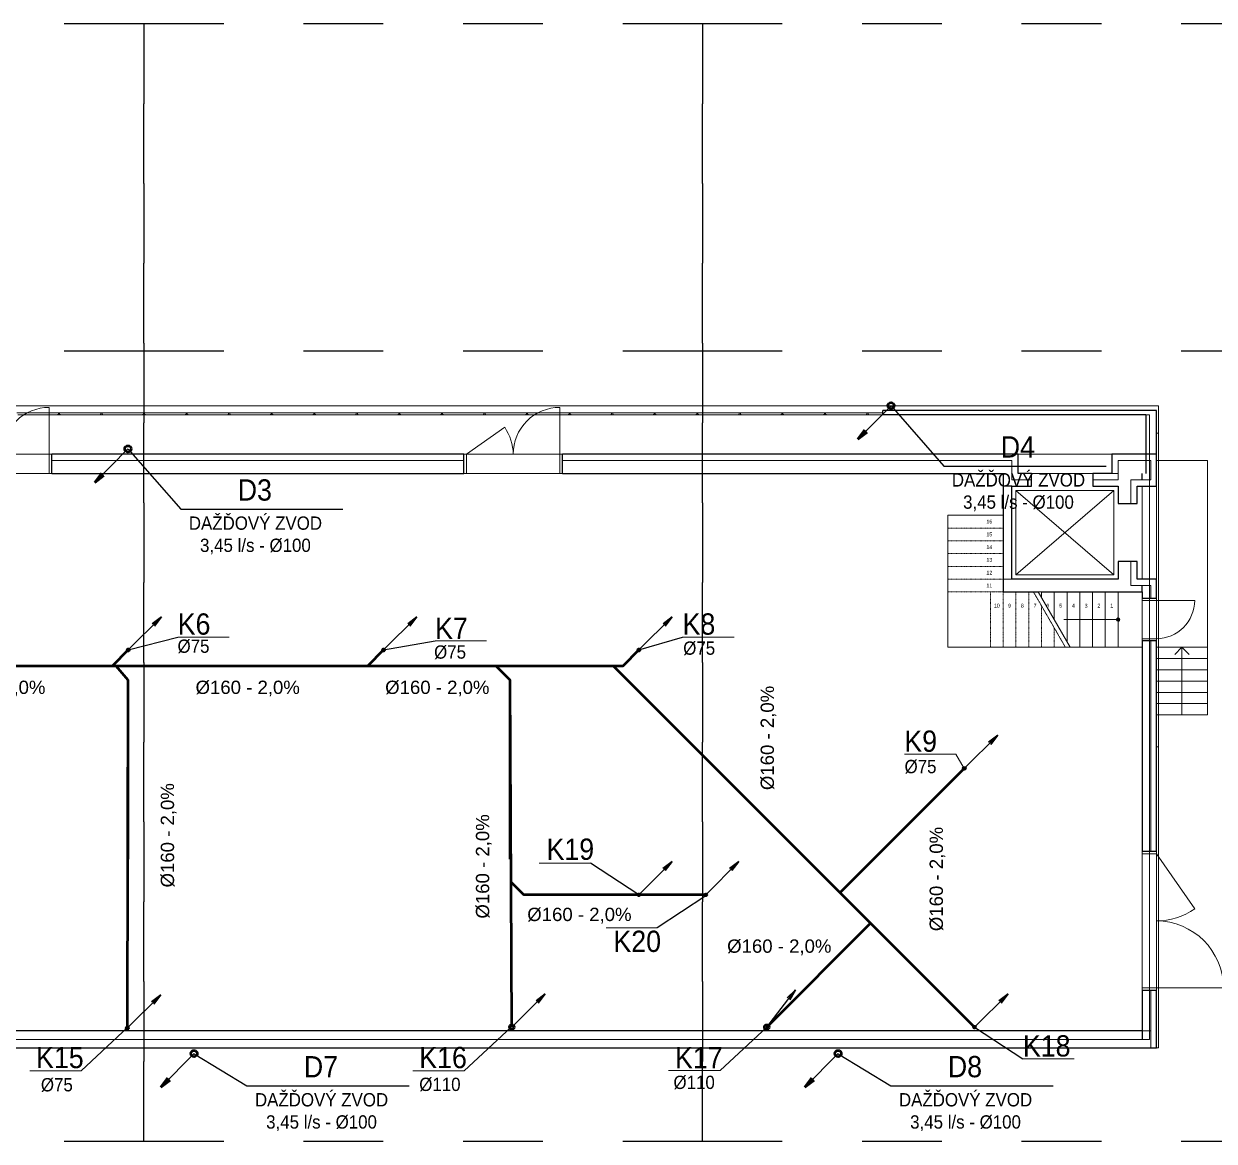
# Model space of a CAD drawing. Header units: millimetres. Extents: x 2377 to 264466, y -28213 to 61616.
# Drawn here: x 38992 to 66965, y -28213 to -1963 of the extents above; entities that cross this region are included whole.
import ezdxf
from ezdxf.lldxf.tags import DXFTag

# ---------------------------------------------------------------- set-up
doc = ezdxf.new("R2010")
doc.units = ezdxf.units.MM
for name, pattern in [('ACAD_ISO04W100', [30.5, 24, -3, 0.5, -3]), ('Bodkočiarkovaná 3mm', [5, 3, -1, 0, -1]), ('Čiark_ s dvoma bodkami 3mm', [6, 3, -1, 0, -1, 0, -1]), ('Čiarkovaná 3mm', [6, 3, -3])]:
    doc.linetypes.add(name, pattern=pattern)
doc.layers.get('0').update_dxf_attribs({"color": 8})
for name, color, linetype, lineweight in [('01_Plná_0_18mm_čierna', 8, 'Continuous', 9), ('_Above_ Cut Marks', 10, 'Čiark_ s dvoma bodkami 3mm', 9), ('_Above_ Nosing Lines', 10, 'Čiark_ s dvoma bodkami 3mm', 9), ('_Above_ Outlines', 10, 'Čiark_ s dvoma bodkami 3mm', 9), ('_Above_ Riser Lines', 10, 'Čiark_ s dvoma bodkami 3mm', 9), ('Common Edges', 8, 'Continuous', 20), ('Cut Marks', 250, 'Continuous', 20), ('Doors', 8, 'Continuous', 20), ('Dvere - nad rovinou rezu', 8, 'Bodkočiarkovaná 3mm', 9), ('Floors', 8, 'Continuous', 20), ('Frame_Mullion', 8, 'Continuous', 20), ('Nad rovinou rezu', 8, 'Bodkočiarkovaná 3mm', 9), ('Nosing Lines', 8, 'Continuous', 20), ('Outlines', 8, 'Continuous', 20), ('Plan Swing', 8, 'Continuous', 9), ('Rails', 8, 'Continuous', 9), ('Riser Lines', 8, 'Čiark_ s dvoma bodkami 3mm', 9), ('Roofs', 7, 'Continuous', 9), ('Stair Tread_Riser Numbers', 8, 'Continuous', 9), ('Supports', 8, 'Continuous', 9), ('Up Arrows', 8, 'Continuous', 9), ('Walls', 8, 'Continuous', 25), ('ZTI- PRÍVOD STUDENEJ VODY', 5, 'ACAD_ISO04W100', 50), ('ZTI-popis', 7, 'Continuous', 20), ('ZTI_KANAL', 30, 'Continuous', 50), ('ZTI_pluvia', 4, 'Continuous', 50), ('ZTI_S_KANAL', 30, 'Continuous', 50)]:
    doc.layers.add(name, color=color, linetype=linetype, lineweight=lineweight)
for name, color, linetype in [('_60992', 7, 'Continuous'), ('IS_Popisy_úseků_Vodovod', 7, 'SOLID'), ('ZT_SMER STUPANIA', 4, 'Continuous'), ('ZTI_popis Pluvia 150', 7, 'Continuous')]:
    doc.layers.add(name, color=color, linetype=linetype)
doc.layers.add('NETLAC', color=240, linetype='Čiarkovaná 3mm', plot=False, transparency=0.1)
doc.styles.add('Arial', font='arial.ttf', dxfattribs={"height": 89.296875})
doc.styles.add('Simplex', font='simplex.shx', dxfattribs={"width": 0.7})
doc.styles.add('Style-Arial', font='arial.ttf')
tags = doc.linetypes.add('SOLID', pattern=[10, 10, 0]).pattern_tags.tags
tags[6:7] = [DXFTag(74, 4), DXFTag(75, 0), DXFTag(340, '0'), DXFTag(46, 0.0), DXFTag(50, 0.0), DXFTag(44, 0.0), DXFTag(45, 0.0)]
tags[4:5] = [DXFTag(74, 4), DXFTag(75, 0), DXFTag(340, '0'), DXFTag(46, 0.0), DXFTag(50, 0.0), DXFTag(44, 0.0), DXFTag(45, 0.0)]

# ---------------------------------------------------------------- blocks, each defined once
blk = doc.blocks.new('netlac')
at = {"layer": 'NETLAC', "ltscale": 500}
for p, q in [((83851, 26406), (73351, 26406)), ((73351, 26406), (73351, 5406)), ((83851, 5406), (83851, 26406)), ((83851, 20256), (73351, 20256)), ((73351, 5406), (83851, 5406))]:
    blk.add_line(p, q, dxfattribs=at)
blk = doc.blocks.new('Railing - Railing-4719465-1NP _PRAC_')
at = {"layer": 'Rails'}
for p, q in [((24912, -532), (23938, -532)), ((25912, -532), (24938, -532)), ((26912, -532), (25938, -532)), ((27912, -532), (26938, -532)), ((28912, -532), (27938, -532)), ((29912, -532), (28938, -532)), ((30912, -532), (29938, -532)), ((31912, -532), (30938, -532)), ((32912, -532), (31938, -532)), ((33912, -532), (32938, -532)), ((34912, -532), (33938, -532)), ((35912, -532), (34938, -532)), ((36912, -532), (35938, -532)), ((37912, -532), (36938, -532)), ((38912, -532), (37938, -532)), ((39912, -532), (38938, -532)), ((40912, -532), (39938, -532)), ((41912, -532), (40938, -532)), ((42912, -532), (41938, -532)), ((43912, -532), (42938, -532)), ((44282, -532), (43938, -532))]:
    blk.add_line(p, q, dxfattribs=at)
blk = doc.blocks.new('Stlpik_montovany_na_celo - Stlpik_montovany_na_celo-3233943-1NP _PRAC_')
at = {"layer": 'Supports'}
for p, q in [((-35, 25), (-35, 20)), ((-35, 25), (35, 25)), ((-35, 20), (-13, 20)), ((-13, -25), (-13, 20)), ((13, 20), (35, 20)), ((13, 20), (13, -25)), ((35, 20), (35, 25)), ((13, -25), (-13, -25))]:
    blk.add_line(p, q, dxfattribs=at)
blk = doc.blocks.new('Dvere 1-kridlové obložkové plné - 900x2100-4961961-1NP _PRAC_')
at = {"layer": 'Dvere - nad rovinou rezu'}
for p, q in [((-500, 165), (500, 165)), ((-500, -165), (500, -165))]:
    blk.add_line(p, q, dxfattribs=at)
at = {"layer": 'Frame_Mullion'}
for p, q in [((-500, 165), (-450, 165)), ((-450, 165), (-450, -165)), ((450, 165), (500, 165)), ((450, -165), (450, 165)), ((-450, -165), (-500, -165)), ((500, -165), (450, -165))]:
    blk.add_line(p, q, dxfattribs=at)
at = {"layer": 'Plan Swing'}
blk.add_line((450, -165), (450, -1065), dxfattribs=at)
blk.add_arc((450, -165), 900, 180, 270, dxfattribs=at)
blk = doc.blocks.new('CS_Otvor v stene hranatý - CS_Otvor v stene hranatý-4965491-1NP _PRAC_')
at = {"layer": 'Nad rovinou rezu'}
for p, q in [((-1100, 225), (1100, 225)), ((-1100, -225), (1100, -225))]:
    blk.add_line(p, q, dxfattribs=at)
blk = doc.blocks.new('Dvere 2-krídlové obložkové - 2200x2100mm-4959085-1NP _PRAC_')
at = {"layer": 'Doors'}
blk.add_line((1100, -225), (199, -856), dxfattribs=at)
blk.add_arc((1100, -225), 1100, 180, 215, dxfattribs=at)
at = {"layer": 'Frame_Mullion'}
for p, q in [((-1100, 225), (-1160, 225)), ((-1100, -225), (-1100, 225)), ((1160, 225), (1100, 225)), ((1100, 225), (1100, -225)), ((-1160, -225), (-1100, -225)), ((1100, -225), (1160, -225))]:
    blk.add_line(p, q, dxfattribs=at)
at = {"layer": 'Nad rovinou rezu'}
for p, q in [((-1160, 225), (1160, 225)), ((-1160, -225), (1160, -225))]:
    blk.add_line(p, q, dxfattribs=at)
at = {"layer": 'Plan Swing'}
blk.add_line((-1100, -225), (-1100, -1325), dxfattribs=at)
blk.add_arc((-1100, -225), 1100, 270, 0, dxfattribs=at)
blk = doc.blocks.new('CS_Otvor v stene hranatý - CS_Otvor v stene hranatý-4962783-1NP _PRAC_')
at = {"layer": 'Nad rovinou rezu'}
for p, q in [((-1092.5, 165), (1092.5, 165)), ((-1092.5, -165), (1092.5, -165))]:
    blk.add_line(p, q, dxfattribs=at)
blk = doc.blocks.new('Dvere 2-krídlové obložkové - 3150x3500mm-4967069-1NP _PRAC_')
at = {"layer": 'Doors'}
blk.add_line((1575, -165), (285, -1068), dxfattribs=at)
blk.add_arc((1575, -165), 1575, 180, 215, dxfattribs=at)
at = {"layer": 'Frame_Mullion'}
for p, q in [((-1575, 165), (-1635, 165)), ((-1575, -165), (-1575, 165)), ((1635, 165), (1575, 165)), ((1575, 165), (1575, -165)), ((-1635, -165), (-1575, -165)), ((1575, -165), (1635, -165))]:
    blk.add_line(p, q, dxfattribs=at)
at = {"layer": 'Nad rovinou rezu'}
for p, q in [((-1635, 165), (1635, 165)), ((-1635, -165), (1635, -165))]:
    blk.add_line(p, q, dxfattribs=at)
at = {"layer": 'Plan Swing'}
blk.add_line((-1575, -165), (-1575, -1740), dxfattribs=at)
blk.add_arc((-1575, -165), 1575, 270, 0, dxfattribs=at)
blk = doc.blocks.new('1np')
at = {"layer": 'Up Arrows'}
h = blk.add_hatch(color=256, dxfattribs=at)
edge = h.paths.add_edge_path()
edge.add_arc((64706, -15958), 37.5, 0, 360)
blk.add_hatch(color=256, dxfattribs=at).paths.add_polyline_path([(64700, -15995), (64721, -15992), (64737, -15978), (64743, -15958), (64737, -15938), (64721, -15924), (64700, -15921), (64681, -15930), (64670, -15947), (64670, -15968), (64681, -15986)])
at = {"layer": '01_Plná_0_18mm_čierna'}
for p, q in [((65606, -12073), (64706, -12073)), ((65606, -12223), (66806, -12223)), ((66806, -12223), (66806, -16608)), ((64706, -12523), (64111, -12523)), ((62306, -12923), (64606, -12923)), ((64606, -14908), (64606, -12923)), ((65606, -16608), (66806, -16608)), ((66206, -16608), (66036, -16778)), ((66206, -18198), (66206, -16608)), ((66206, -16608), (66375, -16778)), ((66806, -16608), (66806, -16873)), ((66806, -16873), (65606, -16873)), ((66806, -16873), (66806, -17138)), ((66806, -17138), (65606, -17138)), ((66806, -17138), (66806, -17403)), ((66806, -17403), (65606, -17403)), ((66806, -17403), (66806, -17668)), ((66806, -17668), (65606, -17668)), ((66806, -17668), (66806, -17933)), ((66806, -17933), (65606, -17933)), ((66806, -17933), (66806, -18198)), ((66806, -18198), (65606, -18198))]:
    blk.add_line(p, q, dxfattribs=at)
at = {"layer": '01_Plná_0_18mm_čierna', "color": 252}
for p, q in [((62306, -14908), (62306, -12923)), ((62306, -12923), (64606, -14908)), ((64606, -12923), (62306, -14908)), ((64606, -14908), (62306, -14908))]:
    blk.add_line(p, q, dxfattribs=at)
at = {"layer": '_Above_ Cut Marks', "color": 252}
blk.add_line((62718, -15308), (63468, -16608), dxfattribs=at)
at = {"layer": '_Above_ Nosing Lines', "color": 252}
for p, q in [((60706, -13808), (62006, -13808)), ((60706, -14108), (62006, -14108)), ((60706, -14408), (62006, -14408)), ((60706, -14708), (62006, -14708)), ((60706, -15008), (62006, -15008)), ((62006, -16608), (62006, -15308)), ((62306, -16608), (62306, -15308)), ((62606, -16608), (62606, -15308)), ((62906, -16608), (62906, -15633)), ((63206, -16608), (63206, -16153))]:
    blk.add_line(p, q, dxfattribs=at)
at = {"layer": '_Above_ Outlines', "color": 252}
for p, q in [((60706, -13508), (62006, -13508)), ((60706, -15308), (60706, -13508)), ((62006, -15308), (62006, -13508)), ((60706, -15308), (60706, -16608)), ((60706, -15308), (62006, -15308)), ((61706, -16608), (61706, -15308)), ((62718, -15308), (61706, -15308)), ((62006, -16608), (62006, -15308)), ((60706, -16608), (62006, -16608)), ((63468, -16608), (61706, -16608))]:
    blk.add_line(p, q, dxfattribs=at)
at = {"layer": '_Above_ Riser Lines', "color": 252}
for p, q in [((60706, -13808), (62006, -13808)), ((60706, -14108), (62006, -14108)), ((60706, -14408), (62006, -14408)), ((60706, -14708), (62006, -14708)), ((60706, -15008), (62006, -15008)), ((60706, -15308), (62006, -15308)), ((62006, -16608), (62006, -15308)), ((62306, -16608), (62306, -15308)), ((62606, -16608), (62606, -15308)), ((62906, -16608), (62906, -15633)), ((63206, -16608), (63206, -16153))]:
    blk.add_line(p, q, dxfattribs=at)
at = {"layer": 'Common Edges'}
for p, q in [((49331, -12223), (39651, -12223)), ((62206, -12223), (51651, -12223)), ((62206, -12223), (62206, -12673)), ((64706, -12673), (64706, -12223)), ((65476, -12223), (64706, -12223)), ((65476, -12223), (65476, -12673)), ((62206, -12673), (62671, -12673)), ((64706, -12673), (64111, -12673)), ((65476, -12673), (65006, -12673)), ((65006, -13235), (65006, -12673)), ((65006, -14595), (65006, -15158)), ((65476, -15158), (65006, -15158)), ((65476, -15458), (65476, -15158)), ((65476, -21403), (65476, -16458)), ((65476, -26023), (65476, -24673)), ((65276, -25623), (65476, -25623))]:
    blk.add_line(p, q, dxfattribs=at)
at = {"layer": 'Common Edges', "color": 252}
blk.add_line((62006, -15008), (62206, -15008), dxfattribs=at)
at = {"layer": 'Cut Marks', "color": 252}
blk.add_line((62830, -15308), (63581, -16608), dxfattribs=at)
at = {"layer": 'Floors'}
for p, q in [((38853, -11148), (39783, -11148)), ((39853, -11148), (40783, -11148)), ((40853, -11148), (41783, -11148)), ((41853, -11148), (42783, -11148)), ((42853, -11148), (43783, -11148)), ((43853, -11148), (44783, -11148)), ((44853, -11148), (45783, -11148)), ((45853, -11148), (46783, -11148)), ((46853, -11148), (47783, -11148)), ((47853, -11148), (48783, -11148)), ((48853, -11148), (49783, -11148)), ((49853, -11148), (50783, -11148)), ((50853, -11148), (51783, -11148)), ((51853, -11148), (52783, -11148)), ((52853, -11148), (53783, -11148)), ((53853, -11148), (54783, -11148)), ((54853, -11148), (55783, -11148)), ((55853, -11148), (56783, -11148)), ((56853, -11148), (57783, -11148)), ((57853, -11148), (58783, -11148)), ((58853, -11148), (65441, -11148)), ((65441, -11148), (65441, -25823)), ((65606, -15008), (65606, -12823)), ((65276, -16608), (65276, -15308)), ((65606, -16408), (65606, -15508)), ((65606, -24613), (65606, -21463))]:
    blk.add_line(p, q, dxfattribs=at)
at = {"layer": 'Floors', "color": 252}
for p, q in [((60706, -13508), (60706, -16608)), ((62006, -13508), (60706, -13508)), ((62006, -15308), (62006, -13508)), ((65276, -15308), (62006, -15308)), ((60706, -16608), (65276, -16608)), ((65441, -25823), (5336, -25823))]:
    blk.add_line(p, q, dxfattribs=at)
at = {"layer": 'Nosing Lines', "color": 252}
for p, q in [((62906, -15438), (62906, -15308)), ((63206, -15958), (63206, -15308)), ((63506, -16477), (63506, -15308)), ((63806, -16608), (63806, -15308))]:
    blk.add_line(p, q, dxfattribs=at)
at = {"layer": 'Nosing Lines'}
for p, q in [((64106, -16608), (64106, -15308)), ((64406, -16608), (64406, -15308))]:
    blk.add_line(p, q, dxfattribs=at)
at = {"layer": 'Outlines', "color": 252}
for p, q in [((62906, -15308), (62830, -15308)), ((63806, -16608), (63581, -16608)), ((64106, -16608), (63806, -16608))]:
    blk.add_line(p, q, dxfattribs=at)
at = {"layer": 'Outlines'}
for p, q in [((64706, -16608), (64706, -15308)), ((64406, -16608), (64106, -16608)), ((64706, -16608), (64406, -16608))]:
    blk.add_line(p, q, dxfattribs=at)
at = {"layer": 'Riser Lines', "color": 252}
for p, q in [((62906, -15438), (62906, -15308)), ((63206, -15958), (63206, -15308)), ((63506, -16477), (63506, -15308)), ((63806, -16608), (63806, -15308))]:
    blk.add_line(p, q, dxfattribs=at)
at = {"layer": 'Riser Lines'}
for p, q in [((64106, -16608), (64106, -15308)), ((64406, -16608), (64406, -15308)), ((64706, -16608), (64706, -15308))]:
    blk.add_line(p, q, dxfattribs=at)
at = {"layer": 'Roofs'}
for p, q in [((65656, -10935), (5121, -10935)), ((65656, -11869), (65656, -10935)), ((65606, -11581), (65656, -11581)), ((65656, -11869), (65656, -26023)), ((65606, -18946), (65656, -18946)), ((65656, -26023), (65606, -26023))]:
    blk.add_line(p, q, dxfattribs=at)
at = {"layer": 'Up Arrows'}
for p, q in [((64681, -15930), (64670, -15947)), ((64700, -15921), (64681, -15930)), ((64721, -15924), (64700, -15921)), ((64737, -15938), (64721, -15924)), ((64743, -15958), (64737, -15938)), ((64406, -15958), (64106, -15958)), ((64706, -15958), (64406, -15958)), ((64670, -15947), (64670, -15968)), ((64670, -15968), (64681, -15986)), ((64681, -15986), (64700, -15995)), ((64700, -15995), (64721, -15992)), ((64721, -15992), (64737, -15978)), ((64737, -15978), (64743, -15958))]:
    blk.add_line(p, q, dxfattribs=at)
at = {"layer": 'Up Arrows', "color": 252}
for p, q in [((63506, -15958), (63431, -15958)), ((63806, -15958), (63506, -15958)), ((64106, -15958), (63806, -15958))]:
    blk.add_line(p, q, dxfattribs=at)
at = {"layer": 'Up Arrows'}
blk.add_circle((64706, -15958), 37.5, dxfattribs=at)
at = {"layer": 'Walls'}
for p, q in [((65606, -11048), (59176, -11048)), ((59176, -11148), (59176, -11048)), ((65356, -11148), (59176, -11148)), ((65356, -11148), (65356, -12523)), ((65606, -12073), (65606, -11048)), ((49331, -12073), (39651, -12073)), ((39651, -12523), (39651, -12073)), ((49331, -12523), (49331, -12073)), ((62206, -12073), (51651, -12073)), ((51651, -12523), (51651, -12073)), ((62356, -12073), (62206, -12073)), ((62356, -12523), (62356, -12073)), ((64556, -12073), (64556, -12523)), ((65606, -12073), (64556, -12073)), ((65606, -12823), (65606, -12073)), ((39651, -12523), (49331, -12523)), ((51651, -12523), (62006, -12523)), ((62671, -12523), (62356, -12523)), ((62671, -12823), (62671, -12523)), ((64111, -12523), (64111, -12823)), ((64556, -12523), (64111, -12523)), ((65276, -12673), (65276, -12523)), ((62206, -12823), (62006, -12823)), ((62206, -12823), (62671, -12823)), ((64111, -12823), (64706, -12823)), ((64706, -12823), (64706, -13235)), ((65156, -12823), (65606, -12823)), ((65156, -13235), (65156, -12823)), ((64706, -13235), (65156, -13235)), ((65156, -14595), (64706, -14595)), ((64706, -14595), (64706, -15008)), ((65156, -15008), (65156, -14595)), ((65606, -15008), (65156, -15008)), ((65606, -15458), (65606, -15008)), ((65276, -15308), (65276, -15158)), ((65276, -15308), (65276, -15458)), ((65276, -15458), (65606, -15458)), ((65276, -16458), (65276, -21403)), ((65606, -16458), (65276, -16458)), ((65606, -21403), (65606, -16458)), ((65276, -21403), (65606, -21403)), ((65276, -24673), (65276, -25623)), ((65606, -24673), (65276, -24673)), ((65606, -26023), (65606, -24673)), ((65276, -25623), (65276, -25823))]:
    blk.add_line(p, q, dxfattribs=at)
at = {"layer": 'Walls', "color": 252}
for p, q in [((62006, -12523), (62006, -15308)), ((62206, -15008), (62206, -12823)), ((64706, -15008), (62206, -15008)), ((62006, -15308), (62830, -15308)), ((62906, -15308), (65276, -15308)), ((65276, -25623), (35426, -25623)), ((5171, -26023), (65606, -26023))]:
    blk.add_line(p, q, dxfattribs=at)
at = {"layer": 'Doors'}
for name, p, rotation in [('CS_Otvor v stene hranatý - CS_Otvor v stene hranatý-4965491-1NP _PRAC_', (63456, -12298), 180), ('CS_Otvor v stene hranatý - CS_Otvor v stene hranatý-4962783-1NP _PRAC_', (65441, -13915), 269.9999999999999)]:
    blk.add_blockref(name, p, dxfattribs=dict(at, rotation=rotation))
at = {"layer": 'Frame_Mullion'}
for name, p, rotation in [('Dvere 2-krídlové obložkové - 2200x2100mm-4959085-1NP _PRAC_', (38491, -12298), 180), ('Dvere 2-krídlové obložkové - 2200x2100mm-4959085-1NP _PRAC_', (50491, -12298), 180), ('Dvere 1-kridlové obložkové plné - 900x2100-4961961-1NP _PRAC_', (65441, -15958), 89.9999999999999), ('Dvere 2-krídlové obložkové - 3150x3500mm-4967069-1NP _PRAC_', (65441, -23038), 89.9999999999999)]:
    blk.add_blockref(name, p, dxfattribs=dict(at, rotation=rotation))
at = {"layer": 'Rails'}
blk.add_blockref('Railing - Railing-4719465-1NP _PRAC_', (14893, -10566), dxfattribs=at)
at = {"layer": 'Supports', "rotation": 180}
for p in [(39818, -11123), (40818, -11123), (41818, -11123), (42818, -11123), (43818, -11123), (44818, -11123), (45818, -11123), (46818, -11123), (47818, -11123), (48818, -11123), (49818, -11123), (50818, -11123), (51818, -11123), (52818, -11123), (53818, -11123), (54818, -11123), (55818, -11123), (56818, -11123), (57818, -11123), (58818, -11123)]:
    blk.add_blockref('Stlpik_montovany_na_celo - Stlpik_montovany_na_celo-3233943-1NP _PRAC_', p, dxfattribs=at)
at = {"layer": 'Stair Tread_Riser Numbers', "color": 252, "char_height": 89.3, "attachment_point": 1, "line_spacing_factor": 0.941778, "style": 'Arial'}
for s, insert, width in [('16', (61612, -13612), 164.83), ('15', (61612, -13912), 164.83), ('14', (61612, -14212), 164.83), ('13', (61612, -14512), 164.83), ('12', (61612, -14812), 164.83), ('11', (61612, -15112), 164.83), ('10', (61787, -15587), 164.83), ('\\fArial|b0|i0|c238|p34|;9', (62121, -15587), 82.42), ('\\fArial|b0|i0|c238|p34|;8', (62421, -15587), 82.42), ('\\fArial|b0|i0|c238|p34|;7', (62721, -15587), 82.42), ('\\fArial|b0|i0|c238|p34|;6', (63021, -15587), 82.42), ('\\fArial|b0|i0|c238|p34|;5', (63321, -15587), 82.42), ('\\fArial|b0|i0|c238|p34|;4', (63621, -15587), 82.42), ('\\fArial|b0|i0|c238|p34|;3', (63921, -15587), 82.42)]:
    blk.add_mtext(s, dxfattribs=dict(at, insert=insert, width=width))
at = {"layer": 'Stair Tread_Riser Numbers', "char_height": 89.3, "width": 82.42, "attachment_point": 1, "line_spacing_factor": 0.941778, "style": 'Arial'}
for s, insert in [('\\fArial|b0|i0|c238|p34|;2', (64221, -15587)), ('\\fArial|b0|i0|c238|p34|;1', (64521, -15587))]:
    blk.add_mtext(s, dxfattribs=dict(at, insert=insert))
blk = doc.blocks.new('šipka')
at = {"layer": 'ZTI_pluvia', "color": 146, "lineweight": 25, "true_color": 0x105689}
blk.add_line((-500735337, -1209381827), (-500736896, -1209383400), dxfattribs=at)
at = {"layer": 'ZTI_pluvia', "color": 146, "true_color": 0x105689}
for q in [(-500736570, -1209382963), (-500736462, -1209383070)]:
    blk.add_line((-500736896, -1209383400), q, dxfattribs=at)
blk = doc.blocks.new('asasdasdasd')
at = {"layer": 'ZT_SMER STUPANIA', "color": 30, "linetype": 'Continuous'}
blk.add_line((26683, 6886), (25904, 6099), dxfattribs=at)
at = {"layer": 'ZT_SMER STUPANIA', "color": 30, "linetype": 'Continuous', "lineweight": 30}
for q in [(26067, 6317), (26121, 6264)]:
    blk.add_line((25904, 6099), q, dxfattribs=at)

msp = doc.modelspace()

# ---------------------------------------------------------------- linework, layer by layer
at = {"color": 7, "lineweight": 18, "transparency": 33554687}
for p, q in [((62471, -26280), (63678, -26280)), ((39131, -26556), (40338, -26556)), ((48136, -26556), (49343, -26556)), ((54145, -26554), (55352, -26554))]:
    msp.add_line(p, q, dxfattribs=at)
at = {"layer": 'ZTI_popis Pluvia 150', "color": 250, "ltscale": 20}
for p, q in [((44234, -26915), (48045, -26915)), ((59368, -26915), (63179, -26915))]:
    msp.add_line(p, q, dxfattribs=at)
at = {"layer": 'ZTI_S_KANAL', "color": 30, "ltscale": 50}
for centre, radius in [((41443, -16673), 25), ((47444, -16673), 25), ((53445, -16673), 25), ((61093, -19455), 25), ((41426, -25553), 25), ((50460, -25533), 55), ((56450, -25533), 55), ((61334, -25533), 25)]:
    msp.add_circle(centre, radius, dxfattribs=at)

# ---------------------------------------------------------------- block references
at = {"color": 0, "xscale": 1.25, "yscale": 1.25, "zscale": 1.25}
for p in [(-62999, -34971), (-49874, -34971), (-36749, -34971)]:
    msp.add_blockref('netlac', p, dxfattribs=at)

# ---------------------------------------------------------------- texts
at = {"layer": 'ZTI-popis', "color": 7, "ltscale": 0.04, "attachment_point": 5, "style": 'Simplex'}
for s, insert, char_height, width, rotation in [('{\\fArial|b0|i0|c238|p34;\\W0.9;D7}', (45975, -26464), 500, 2813.09, 359.9628), ('{\\fArial|b0|i0|c238|p34;\\W0.9;D8}', (61108, -26464), 500, 2813.09, 359.9628), ('\\pxi1.36829,qc;{\\fArial|b0|i0|c238|p34;\\W0.90909;\\C250;%%C75}', (39555, -26892), 312.5, 1394.33, 0.0013), ('\\pxi1.36829,qc;{\\fArial|b0|i0|c238|p34;\\W0.90909;\\C250;%%C110}', (48556, -26883), 312.5, 1394.33, 0.0013), ('\\pxi1.36829,qc;{\\fArial|b0|i0|c238|p34;\\W0.90909;\\C250;%%C110}', (54530, -26836), 312.5, 1394.33, 0.0013), ('\\pxi1.36829,qc;{\\fArial|b0|i0|c238|p34;\\W0.90909;\\C250;DAŽĎOVÝ ZVOD \\P3,45 l/s - %%C100}', (45775, -27529), 312.5, 11837.47, 0.0013), ('\\pxi1.36829,qc;{\\fArial|b0|i0|c238|p34;\\W0.90909;\\C250;DAŽĎOVÝ ZVOD \\P3,45 l/s - %%C100}', (60908, -27529), 312.5, 11837.47, 0.0013)]:
    msp.add_mtext(s, dxfattribs=dict(at, insert=insert, char_height=char_height, width=width, rotation=rotation))

# ---------------------------------------------------------------- next in the draw order: block references
at = {"color": 0}
msp.add_blockref('1np', (0, 0), dxfattribs=at)

# ---------------------------------------------------------------- next in the draw order: linework, layer by layer
for p, q in [((41443, -16673), (42611, -16369)), ((47444, -16673), (48659, -16461)), ((53445, -16673), (54474, -16369)), ((53445, -22426), (52308, -21679)), ((55016, -22451), (53879, -23197)), ((40338, -26556), (41436, -25535)), ((49343, -26556), (50441, -25535)), ((55352, -26554), (56450, -25533)), ((61334, -25533), (62471, -26280))]:
    msp.add_line(p, q, dxfattribs=at)
at = {"color": 7, "lineweight": 18, "transparency": 33554687}
for p, q in [((42611, -16369), (43818, -16369)), ((48659, -16461), (49866, -16461)), ((54474, -16369), (55681, -16369)), ((59686, -19121), (60893, -19121)), ((60893, -19121), (61093, -19455)), ((52308, -21679), (51101, -21679)), ((53879, -23197), (52673, -23197))]:
    msp.add_line(p, q, dxfattribs=at)
at = {"layer": '_60992', "color": 146, "lineweight": 50, "true_color": 0x105689}
for centre in [(59371, -10933), (41439, -11948), (42993, -26155), (58127, -26155)]:
    msp.add_circle(centre, 75, dxfattribs=at)
at = {"layer": 'ZTI_KANAL', "ltscale": 25}
for p, q in [((61334, -25533), (52853, -17051)), ((61093, -19455), (58175, -22373))]:
    msp.add_line(p, q, dxfattribs=at)
at = {"layer": 'ZTI_KANAL'}
for points in [[(53445, -16673), (53067, -17051), (36760, -17051), (29302, -17106)], [(41443, -16673), (41065, -17051)], [(47444, -16673), (47066, -17051)], [(41443, -21591), (41443, -17380), (41164, -17051)], [(50420, -21591), (50420, -17380), (50090, -17051)], [(41426, -25553), (41443, -17380)], [(50460, -25533), (50420, -17380)], [(61093, -19455), (61093, -19480)], [(55016, -22426), (50739, -22426), (50457, -22144)], [(56450, -25533), (58892, -23091)], [(61334, -25533), (61309, -25533)]]:
    msp.add_lwpolyline(points, dxfattribs=at)
at = {"layer": 'ZTI_popis Pluvia 150', "color": 250, "ltscale": 20}
for p, q in [((59375, -10938), (60612, -12353)), ((41443, -11953), (42680, -13368)), ((60612, -12353), (64423, -12353)), ((42680, -13368), (46491, -13368)), ((42997, -26160), (44234, -26915)), ((58131, -26160), (59368, -26915))]:
    msp.add_line(p, q, dxfattribs=at)
at = {"layer": 'ZTI_S_KANAL', "color": 30, "ltscale": 50}
for centre in [(53445, -22426), (55016, -22426), (55016, -22426)]:
    msp.add_circle(centre, 25, dxfattribs=at)

# ---------------------------------------------------------------- next in the draw order: block references
at = {"layer": '_60992', "color": 3, "xscale": 0.5, "yscale": 0.5, "zscale": 0.5}
for p in [(250427039, 604679980), (250409107, 604678965), (250410661, 604664759), (250425795, 604664759)]:
    msp.add_blockref('šipka', p, dxfattribs=at)
at = {"layer": 'ZTI- PRÍVOD STUDENEJ VODY', "xscale": -1}
for p, rotation in [((48329, 10010), 90.0000000000005), ((54330, 10010), 90.0000000000005), ((60330, 10010), 90.0000000000005), ((67978, 7228), 90.0000000000005), ((48312, 1130), 90.0000000000005), ((57346, 1150), 90.0000000000005), ((59755, 1825), 97.58153924925792), ((68220, 1150), 90.0000000000005)]:
    msp.add_blockref('asasdasdasd', p, dxfattribs=dict(at, rotation=rotation))
at = {"layer": 'ZTI- PRÍVOD STUDENEJ VODY', "rotation": 180}
for p in [(80128, -15540), (81699, -15540)]:
    msp.add_blockref('asasdasdasd', p, dxfattribs=at)

# ---------------------------------------------------------------- next in the draw order: texts
at = {"layer": 'IS_Popisy_úseků_Vodovod', "ltscale": 10, "char_height": 500, "width": 3746.13, "style": 'Style-Arial'}
for s, insert, attachment_point in [('\\pxql;{\\W0.9;K6}', (46355, -16320), 9), ('\\pxql;{\\W0.9;K7}', (52403, -16412), 9), ('\\pxql;{\\W0.9;K8}', (58219, -16320), 9), ('\\pxql;{\\W0.9;K9}', (63430, -19072), 9), ('\\pxql;{\\W0.9;K19}', (55022, -21103), 3), ('\\pxql;{\\W0.9;K20}', (56594, -23774), 9), ('\\pxql;{\\W0.9;K18}', (66216, -26231), 9), ('\\pxql;{\\W0.9;K15}', (43027, -26504), 9), ('\\pxql;{\\W0.9;K16}', (52031, -26504), 9), ('\\pxql;{\\W0.9;K17}', (58041, -26502), 9)]:
    msp.add_mtext(s, dxfattribs=dict(at, insert=insert, attachment_point=attachment_point))
at = {"layer": 'ZTI-popis', "color": 7, "ltscale": 0.04, "attachment_point": 5, "style": 'Simplex'}
for s, insert, char_height, width, rotation in [('{\\fArial|b0|i0|c238|p34;\\W0.9;D4}', (62352, -11902), 500, 2813.09, 359.9628), ('\\pxi1.36829,qc;{\\fArial|b0|i0|c238|p34;\\W0.90909;\\C250;DAŽĎOVÝ ZVOD \\P3,45 l/s - %%C100}', (62152, -12967), 312.5, 11837.47, 0.0013), ('{\\fArial|b0|i0|c238|p34;\\W0.9;D3}', (44421, -12917), 500, 2813.09, 359.9628), ('\\pxi1.36829,qc;{\\fArial|b0|i0|c238|p34;\\W0.90909;\\C250;DAŽĎOVÝ ZVOD \\P3,45 l/s - %%C100}', (44221, -13982), 312.5, 11837.47, 0.0013), ('\\pxi1.36829,qc;{\\fArial|b0|i0|c238|p34;\\W0.90909;\\C250;%%C75}', (42766, -16589), 312.5, 1394.33, 0.0013), ('\\pxi1.36829,qc;{\\fArial|b0|i0|c238|p34;\\W0.90909;\\C250;%%C75}', (54649, -16635), 312.5, 1394.33, 0.0013), ('\\pxi1.36829,qc;{\\fArial|b0|i0|c238|p34;\\W0.90909;\\C250;%%C75}', (48795, -16727), 312.5, 1394.33, 0.0013), ('{\\fArial|b0|i0|c238|p34;\\W1;\\C0;  %%C160 \\C256;\\c0;- 2,0\\C0;%}', (38154, -17579), 312.5, 2974.8, 0.0013), ('{\\fArial|b0|i0|c238|p34;\\W1;\\C0;  %%C160 \\C256;\\c0;- 2,0\\C0;%}', (44132, -17579), 312.5, 2974.8, 0.0013), ('{\\fArial|b0|i0|c238|p34;\\W1;\\C0;  %%C160 \\C256;\\c0;- 2,0\\C0;%}', (48588, -17579), 312.5, 2974.8, 0.0013), ('{\\fArial|b0|i0|c238|p34;\\W1;\\C0;  %%C160 \\C256;\\c0;- 2,0\\C0;%}', (56492, -18861), 312.5, 2974.8, 90.0013), ('\\pxi1.36829,qc;{\\fArial|b0|i0|c238|p34;\\W0.90909;\\C250;%%C75}', (59850, -19417), 312.5, 1394.33, 0.0013), ('{\\fArial|b0|i0|c238|p34;\\W1;\\C0;  %%C160 \\C256;\\c0;- 2,0\\C0;%}', (42396, -21148), 312.5, 2974.8, 90.0013), ('{\\fArial|b0|i0|c238|p34;\\W1;\\C0;  %%C160 \\C256;\\c0;- 2,0\\C0;%}', (49801, -21879), 312.5, 2974.8, 90.0013), ('{\\fArial|b0|i0|c238|p34;\\W1;\\C0;  %%C160 \\C256;\\c0;- 2,0\\C0;%}', (60463, -22175), 312.5, 2974.8, 90.0013), ('{\\fArial|b0|i0|c238|p34;\\W1;\\C0;  %%C160 \\C256;\\c0;- 2,0\\C0;%}', (51927, -22914), 312.5, 2974.8, 0.0013), ('{\\fArial|b0|i0|c238|p34;\\W1;\\C0;  %%C160 \\C256;\\c0;- 2,0\\C0;%}', (56624, -23659), 312.5, 2974.8, 0.0013)]:
    msp.add_mtext(s, dxfattribs=dict(at, insert=insert, char_height=char_height, width=width, rotation=rotation))

doc.saveas('drawing.dxf')
